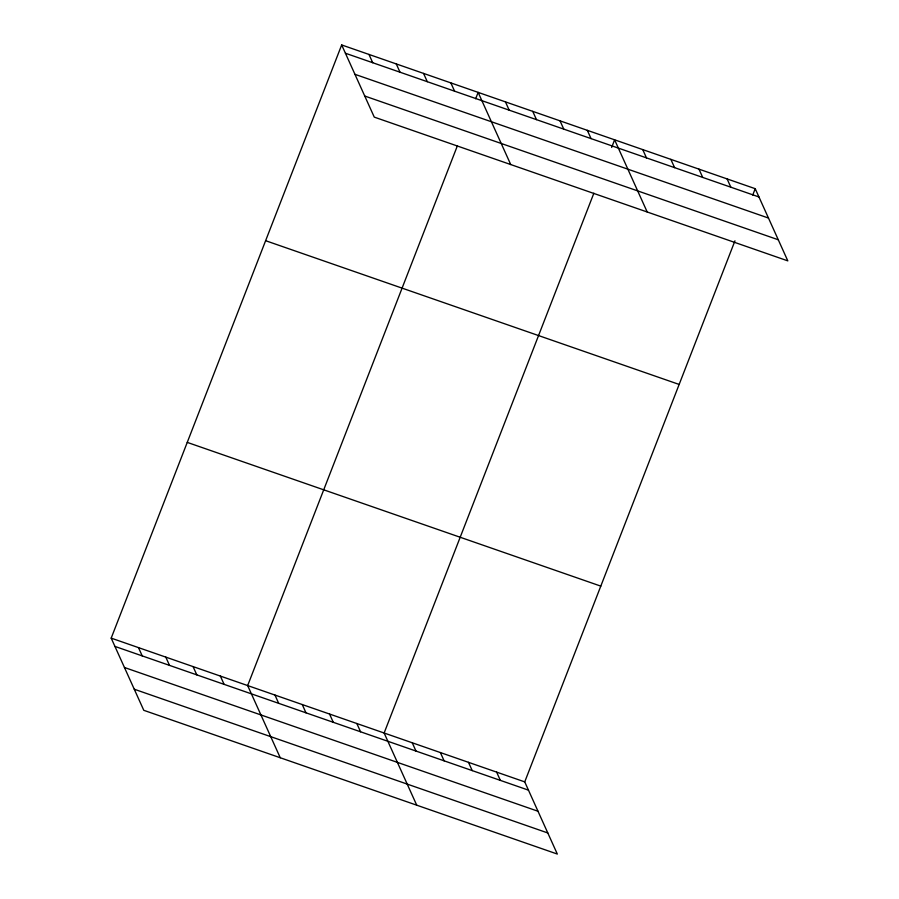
<?xml version="1.0" encoding="UTF-8"?>
<svg xmlns="http://www.w3.org/2000/svg" width="899" height="899" viewBox="0 0 899 899"><rect width="100%" height="100%" fill="white"/><g stroke="black" fill="none" stroke-linecap="round" stroke-linejoin="round"><path stroke-width="1.35" d="M734.966 240.808L524.735 781.883L557.324 854.05L143.784 710.311L111.195 638.133L341.676 44.95L755.216 188.689L787.805 260.867L374.265 117.117L341.676 44.95M457.4 145.773L247.663 685.566L280.252 757.745M475.672 98.744L478.144 92.383L510.733 164.562M593.868 193.206L384.131 733.011L416.72 805.178M611.657 147.447L614.613 139.817L647.201 211.995M752.744 195.049L755.216 188.689M345.418 53.232L758.958 196.971M354.936 74.314L768.476 218.052M364.747 96.036L778.287 239.775M265.621 240.696L679.161 384.446M187.25 442.387L600.79 586.126M111.195 638.133L524.735 781.883M114.937 646.415L528.477 790.154M124.455 667.496L537.995 811.246M134.266 689.218L547.806 832.968M727.1 178.912L730.831 187.194M698.972 169.147L702.715 177.418M670.856 159.37L674.598 167.652M642.74 149.594L646.471 157.876M587.317 130.333L591.059 138.615M560.032 120.848L563.763 129.13M532.736 111.364L536.467 119.634M505.44 101.868L509.182 110.15M450.849 82.899L454.591 91.181M423.564 73.415L427.295 81.685M396.268 63.919L399.999 72.201M368.972 54.434L372.714 62.716M496.619 772.106L500.35 780.388M468.491 762.33L472.233 770.612M440.375 752.553L444.106 760.835M412.248 742.776L415.99 751.058M356.836 723.515L360.578 731.797M329.54 714.031L333.282 722.313M302.255 704.546L305.986 712.828M274.959 695.062L278.69 703.333M220.367 676.082L224.109 684.364M193.071 666.597L196.814 674.879M165.787 657.113L169.518 665.395M138.491 647.628L142.222 655.899"/></g></svg>
